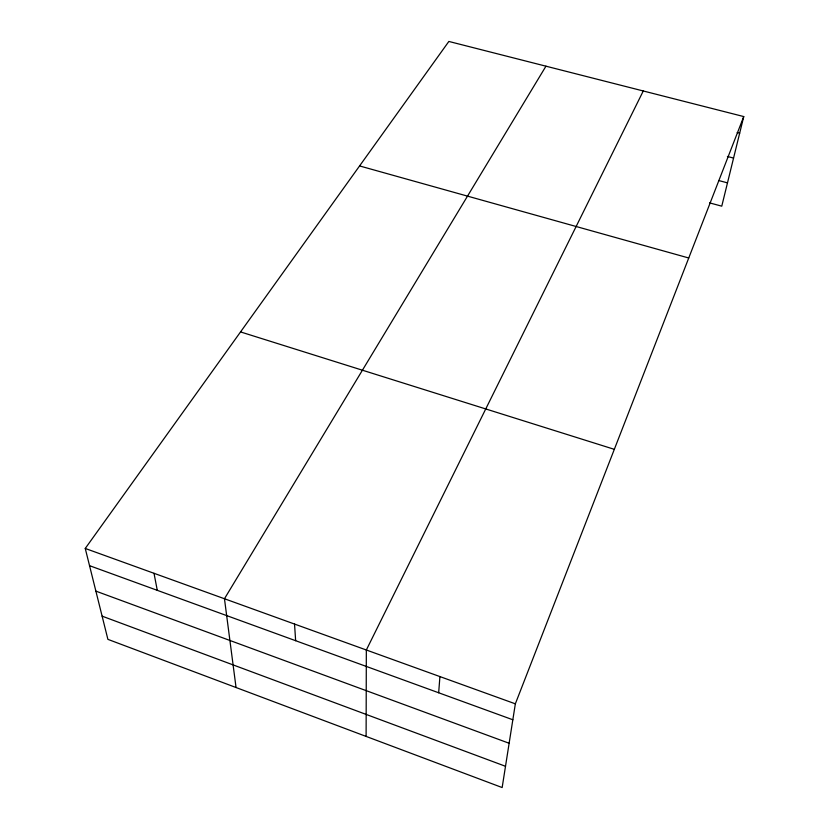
<?xml version="1.0" encoding="UTF-8"?>
<svg xmlns="http://www.w3.org/2000/svg" width="829" height="829" viewBox="0 0 829 829"><rect width="100%" height="100%" fill="white"/><g stroke="black" fill="none" stroke-linecap="round" stroke-linejoin="round"><path stroke-width="1.24" d="M366.107 736.411L366.335 649.998L643.273 90.972M438.665 692.764L439.919 676.578M743.748 116.568L515.348 703.831L502.156 787.55L107.894 639.356L85.252 548.456L448.852 41.45L743.748 116.568L721.769 206.172L709.572 202.877M545.959 66.185L224.462 598.745L236.047 687.521M737.168 132.557L739.665 133.2M727.416 156.463L733.572 158.07M718.805 180.556L727.489 182.867M359.579 165.935L688.744 257.995M240.534 331.921L614.33 449.339M85.252 548.456L515.348 703.831M89.542 565.679L512.84 719.769M95.884 591.129L509.141 743.261M102.122 616.154L505.514 766.286M154.007 573.295L157.282 590.331M294.533 624.061L295.642 640.703"/></g></svg>
